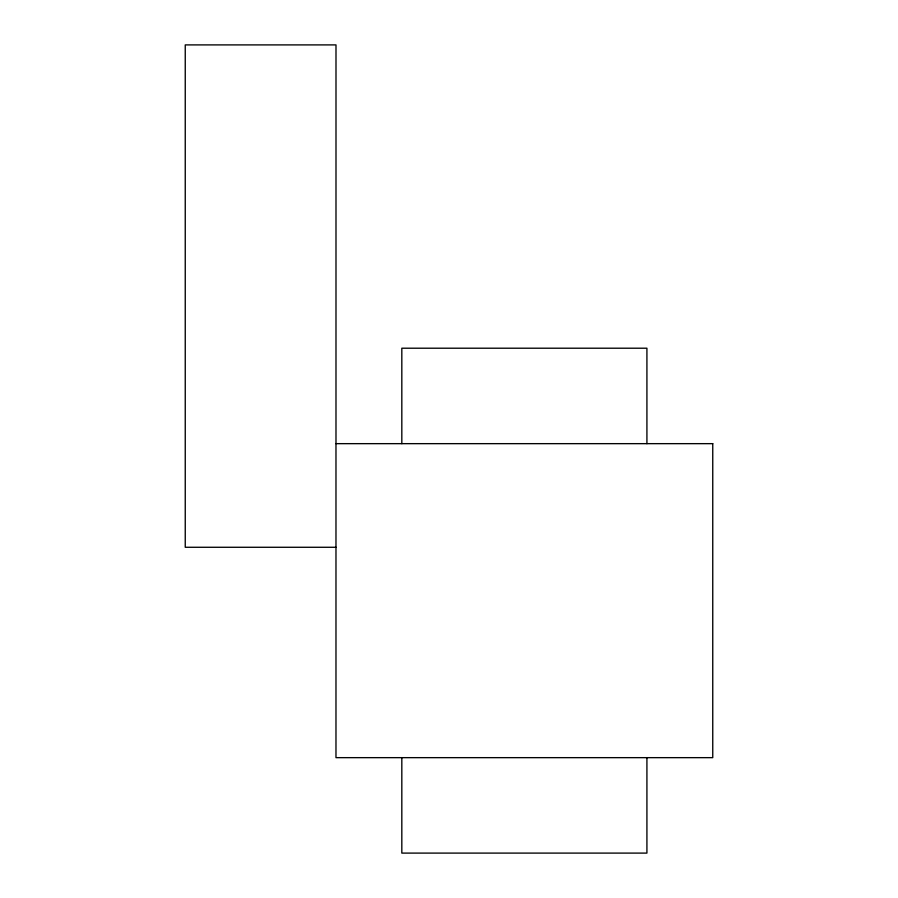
<?xml version="1.0" encoding="UTF-8"?>
<svg xmlns="http://www.w3.org/2000/svg" width="898" height="898" viewBox="0 0 898 898"><rect width="100%" height="100%" fill="white"/><g stroke="black" fill="none" stroke-linecap="round" stroke-linejoin="round"><path stroke-width="1.35" d="M335.987 443.657L335.998 44.9L185.246 44.9L185.246 547.275L335.998 547.275M646.919 443.657L646.919 348.211L401.821 348.211L401.821 443.657M646.919 757.654L646.919 853.1L401.821 853.1L401.821 757.654M712.754 443.657L335.975 443.657L335.975 757.654L712.754 757.654L712.754 443.657"/></g></svg>
